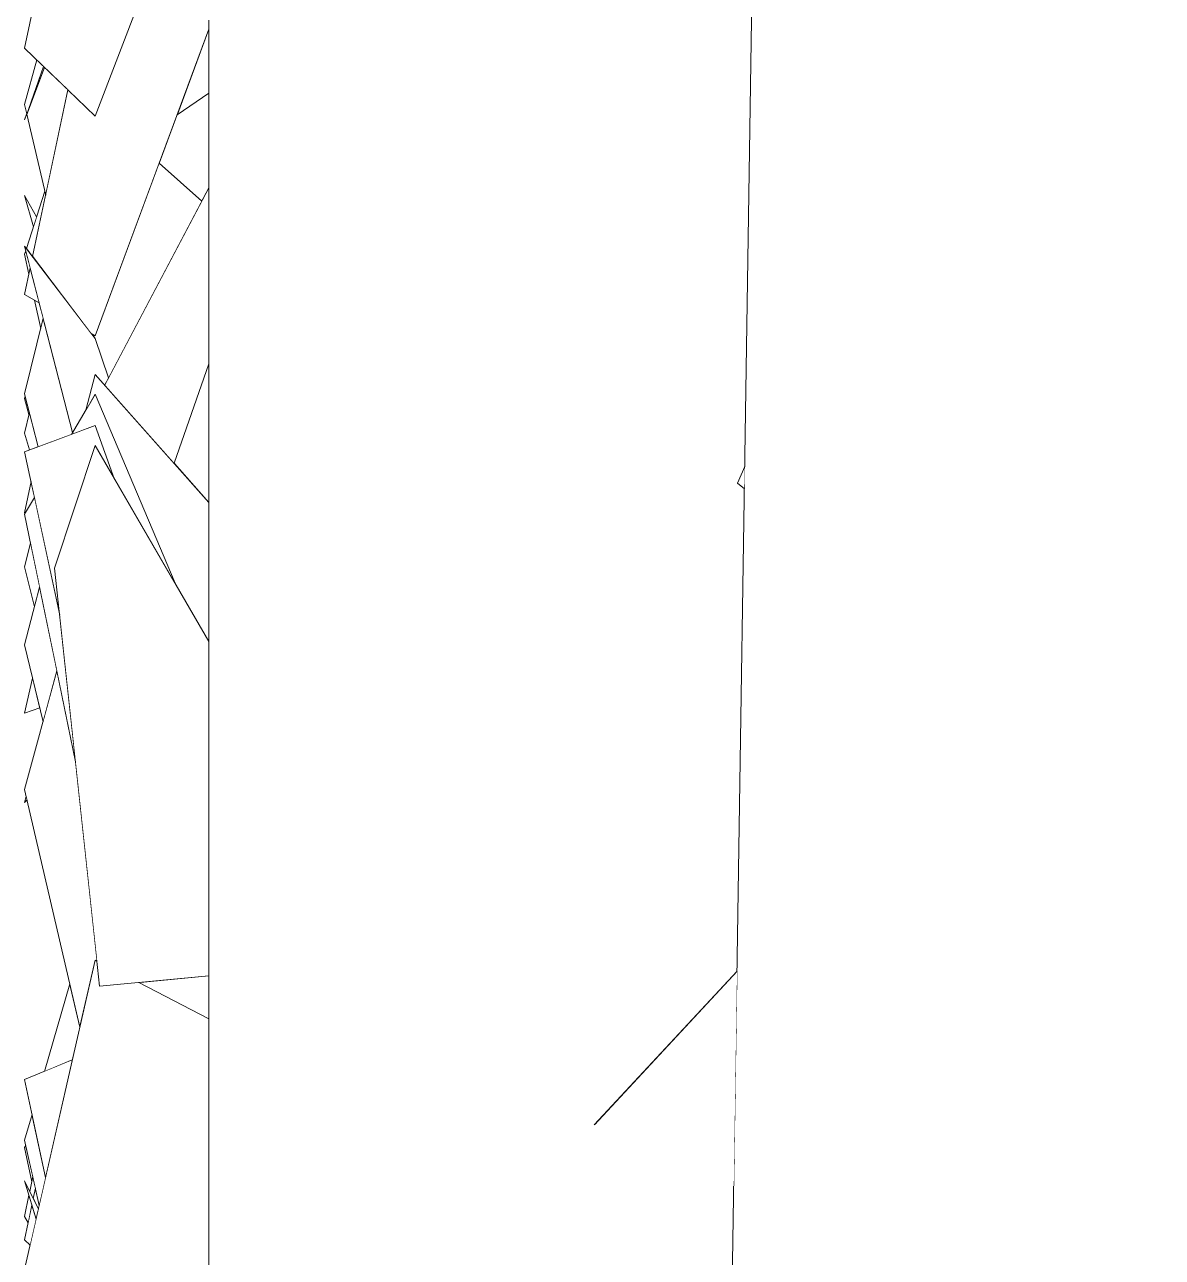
# Model space of a CAD drawing. Header units: millimetres. Extents: x -9413 to 8527, y -300 to 11224.
# Drawn here: x -6362.7 to -6076.1, y 292.8 to 603.3 of the extents above; entities that cross this region are included whole.
import ezdxf

# ---------------------------------------------------------------- set-up
doc = ezdxf.new("R2010")
doc.units = ezdxf.units.MM
doc.header["$MEASUREMENT"] = 0
doc.linetypes.add('Wipeout_Contour', pattern=[1000, 0, -1000])
doc.layers.add('Interior - Furniture', color=7, linetype='Continuous')
doc.layers.add('Interior - Furniture _Pen_No__24', color=7, linetype='Continuous', lineweight=20, true_color=0x029e21)
doc.layers.add('Interior - Furniture _Pen_No__4', color=7, linetype='Continuous', lineweight=20, true_color=0x029e21)

# ---------------------------------------------------------------- blocks, each defined once
blk = doc.blocks.new('Section Elem_40_6')
at = {"color": 254, "linetype": 'Wipeout_Contour', "lineweight": 0, "ltscale": 24807.082739}
blk.add_wipeout([(-6187.29, 100), (-6183.33, 100), (-6157.55, 778.26), (-6176.46, 805.91)], dxfattribs=at).dxf.layer = 'Interior - Furniture'
at = {"color": 254, "linetype": 'Wipeout_Contour', "lineweight": 0, "ltscale": 37150.368574}
blk.add_wipeout([(-6183.33, 100), (-6164.03, 100), (-6148.57, 746.32), (-6150.5, 771.8), (-6152.99, 771.6), (-6157.55, 778.26)], dxfattribs=at).dxf.layer = 'Interior - Furniture'
at = {"layer": 'Interior - Furniture _Pen_No__4', "linetype": 'Continuous'}
blk.add_line((-6187.29, 100), (-6176.46, 805.91), dxfattribs=at)
at = {"color": 254, "linetype": 'Wipeout_Contour', "lineweight": 0, "ltscale": 43152.268674}
blk.add_wipeout([(-6164.03, 100), (-6148.91, 100), (-6076.55, 733.3), (-6131.71, 703.33), (-6137.44, 607.1), (-6145.23, 702), (-6148.57, 746.32)], dxfattribs=at).dxf.layer = 'Interior - Furniture'
at = {"color": 254, "linetype": 'Wipeout_Contour', "lineweight": 0, "ltscale": 72831.897087}
blk.add_wipeout([(-6076.55, 733.3), (-6148.91, 100), (-6001.32, 100), (-5998.85, 499.76), (-6073.71, 455.47), (-5998.66, 531.24), (-5996.46, 888.27), (-6000.37, 826.53), (-6000.39, 826.51), (-6000.48, 826.54), (-6047.63, 905.4), (-6026.6, 766.42)], dxfattribs=at).dxf.layer = 'Interior - Furniture'
blk = doc.blocks.new('Section Elem_41_6')
at = {"color": 254, "linetype": 'Wipeout_Contour', "lineweight": 0, "ltscale": 18604.036623}
blk.add_wipeout([(-6183.11, 487.8), (-6181.36, 486.38), (-6181.27, 491.97)], dxfattribs=at).dxf.layer = 'Interior - Furniture'
at = {"color": 254, "linetype": 'Wipeout_Contour', "lineweight": 0, "ltscale": 18613.976343}
blk.add_wipeout([(-6219.13, 326.28), (-6184.05, 310.74), (-6183.22, 364.84)], dxfattribs=at).dxf.layer = 'Interior - Furniture'
at = {"layer": 'Interior - Furniture _Pen_No__4', "linetype": 'Continuous'}
for p, q in [((-6181.27, 491.97), (-6183.11, 487.8)), ((-6183.11, 487.8), (-6181.36, 486.38)), ((-6183.22, 364.84), (-6219.19, 326.21))]:
    blk.add_line(p, q, dxfattribs=at)
blk = doc.blocks.new('Section Elem_42_6')
at = {"color": 254, "linetype": 'Wipeout_Contour', "lineweight": 0, "ltscale": 19150.644609}
blk.add_wipeout([(-6362.68, 535.34), (-6359, 533.18), (-6361.26, 542)], dxfattribs=at).dxf.layer = 'Interior - Furniture'
at = {"color": 254, "linetype": 'Wipeout_Contour', "lineweight": 0, "ltscale": 25529.121892}
blk.add_wipeout([(-6362.68, 509.13), (-6361.61, 505.06), (-6361.49, 505.6), (-6362.53, 509.74)], dxfattribs=at).dxf.layer = 'Interior - Furniture'
at = {"color": 254, "linetype": 'Wipeout_Contour', "lineweight": 0, "ltscale": 25519.480423}
blk.add_wipeout([(-6362.68, 480.3), (-6362.59, 480.13), (-6360.2, 484.19), (-6361.06, 488.17)], dxfattribs=at).dxf.layer = 'Interior - Furniture'
at = {"color": 254, "linetype": 'Wipeout_Contour', "lineweight": 0, "ltscale": 25510.732099}
blk.add_wipeout([(-6362.68, 466.73), (-6360.19, 456.63), (-6358.9, 461.58), (-6361.18, 472.69)], dxfattribs=at).dxf.layer = 'Interior - Furniture'
at = {"color": 254, "linetype": 'Wipeout_Contour', "lineweight": 0, "ltscale": 19126.437487}
blk.add_wipeout([(-6362.68, 429.84), (-6358.88, 431.16), (-6360.67, 438.67)], dxfattribs=at).dxf.layer = 'Interior - Furniture'
at = {"color": 254, "linetype": 'Wipeout_Contour', "lineweight": 0, "ltscale": 19126.408563}
blk.add_wipeout([(-6362.68, 407.32), (-6362.07, 408.03), (-6362.28, 408.9)], dxfattribs=at).dxf.layer = 'Interior - Furniture'
at = {"color": 254, "linetype": 'Wipeout_Contour', "lineweight": 0, "ltscale": 25478.080039}
blk.add_wipeout([(-6362.68, 320.47), (-6360.89, 311.79), (-6360.62, 313.13), (-6362.38, 320.97)], dxfattribs=at).dxf.layer = 'Interior - Furniture'
at = {"color": 254, "linetype": 'Wipeout_Contour', "lineweight": 0, "ltscale": 50916.722885}
blk.add_wipeout([(-6351.77, 586.81), (-6360.66, 544.85), (-6345.92, 525.49), (-6344.95, 524.91), (-6316.27, 602.1), (-6316.27, 604.43), (-6327.34, 625.95), (-6344.95, 580.22)], dxfattribs=at).dxf.layer = 'Interior - Furniture'
at = {"color": 254, "linetype": 'Wipeout_Contour', "lineweight": 0, "ltscale": 19104.139571}
blk.add_wipeout([(-6359.21, 304.93), (-6362.68, 312.09), (-6359.79, 302.39)], dxfattribs=at).dxf.layer = 'Interior - Furniture'
at = {"color": 254, "linetype": 'Wipeout_Contour', "lineweight": 0, "ltscale": 19160.217751}
blk.add_wipeout([(-6362.68, 579.27), (-6357.68, 592.51), (-6357.93, 592.76)], dxfattribs=at).dxf.layer = 'Interior - Furniture'
at = {"color": 254, "linetype": 'Wipeout_Contour', "lineweight": 0, "ltscale": 31733.200213}
blk.add_wipeout([(-6324.26, 580.59), (-6328.81, 568.36), (-6318.06, 558.81), (-6316.27, 562.2), (-6316.27, 585.99)], dxfattribs=at).dxf.layer = 'Interior - Furniture'
at = {"color": 254, "linetype": 'Wipeout_Contour', "lineweight": 0, "ltscale": 25540.613418}
blk.add_wipeout([(-6362.38, 546.34), (-6362.68, 545.42), (-6361.6, 540.43), (-6361.26, 542)], dxfattribs=at).dxf.layer = 'Interior - Furniture'
at = {"color": 254, "linetype": 'Wipeout_Contour', "lineweight": 0, "ltscale": 31882.71503}
blk.add_wipeout([(-6362.68, 510.31), (-6359.31, 496.95), (-6350.87, 500.08), (-6350.61, 500.53), (-6358.01, 529.35)], dxfattribs=at).dxf.layer = 'Interior - Furniture'
at = {"color": 254, "linetype": 'Wipeout_Contour', "lineweight": 0, "ltscale": 19096.570556}
blk.add_wipeout([(-6362.68, 337.57), (-6357.4, 312.91), (-6350.67, 342.53)], dxfattribs=at).dxf.layer = 'Interior - Furniture'
at = {"color": 254, "linetype": 'Wipeout_Contour', "lineweight": 0, "ltscale": 19039.634285}
blk.add_wipeout([(-6324.26, 580.59), (-6316.27, 585.99), (-6316.27, 602.1)], dxfattribs=at).dxf.layer = 'Interior - Furniture'
at = {"color": 254, "linetype": 'Wipeout_Contour', "lineweight": 0, "ltscale": 25550.548414}
blk.add_wipeout([(-6359.63, 594.4), (-6362.68, 583.14), (-6362.13, 580.81), (-6357.93, 592.76)], dxfattribs=at).dxf.layer = 'Interior - Furniture'
at = {"color": 254, "linetype": 'Wipeout_Contour', "lineweight": 0, "ltscale": 38158.999449}
blk.add_wipeout([(-6344.95, 524.91), (-6345.92, 525.49), (-6344.95, 524.21), (-6341.54, 514.29), (-6318.06, 558.81), (-6328.81, 568.36)], dxfattribs=at).dxf.layer = 'Interior - Furniture'
at = {"color": 254, "linetype": 'Wipeout_Contour', "lineweight": 0, "ltscale": 25524.568185}
blk.add_wipeout([(-6359, 533.18), (-6360.18, 533.87), (-6358.64, 526.78), (-6358.01, 529.35)], dxfattribs=at).dxf.layer = 'Interior - Furniture'
at = {"color": 254, "linetype": 'Wipeout_Contour', "lineweight": 0, "ltscale": 25523.039809}
blk.add_wipeout([(-6362.68, 500.38), (-6361.49, 496.15), (-6359.31, 496.95), (-6361.49, 505.6)], dxfattribs=at).dxf.layer = 'Interior - Furniture'
at = {"color": 254, "linetype": 'Wipeout_Contour', "lineweight": 0, "ltscale": 31806.768978}
blk.add_wipeout([(-6357.67, 339.64), (-6350.67, 342.53), (-6349.77, 346.45), (-6348.78, 350.81), (-6351.3, 361.67)], dxfattribs=at).dxf.layer = 'Interior - Furniture'
at = {"color": 254, "linetype": 'Wipeout_Contour', "lineweight": 0, "ltscale": 25471.619269}
blk.add_wipeout([(-6360.8, 328.8), (-6362.68, 322.29), (-6358.99, 305.89), (-6357.4, 312.91)], dxfattribs=at).dxf.layer = 'Interior - Furniture'
at = {"color": 254, "linetype": 'Wipeout_Contour', "lineweight": 0, "ltscale": 25534.57466}
blk.add_wipeout([(-6357.68, 592.51), (-6362.12, 580.75), (-6357.38, 560.35), (-6351.77, 586.81)], dxfattribs=at).dxf.layer = 'Interior - Furniture'
at = {"color": 254, "linetype": 'Wipeout_Contour', "lineweight": 0, "ltscale": 19016.859563}
blk.add_wipeout([(-6325.04, 492.79), (-6316.27, 482.94), (-6316.27, 517.8)], dxfattribs=at).dxf.layer = 'Interior - Furniture'
at = {"color": 254, "linetype": 'Wipeout_Contour', "lineweight": 0, "ltscale": 25472.836389}
blk.add_wipeout([(-6361.38, 309.42), (-6360.51, 307.61), (-6359.96, 310.21), (-6360.62, 313.13)], dxfattribs=at).dxf.layer = 'Interior - Furniture'
at = {"color": 254, "linetype": 'Wipeout_Contour', "lineweight": 0, "ltscale": 31850.930788}
blk.add_wipeout([(-6344.95, 580.22), (-6316.27, 654.7), (-6316.27, 717.88), (-6344.95, 682.41), (-6362.68, 597.34)], dxfattribs=at).dxf.layer = 'Interior - Furniture'
at = {"color": 254, "linetype": 'Wipeout_Contour', "lineweight": 0, "ltscale": 31743.226746}
blk.add_wipeout([(-6316.27, 562.2), (-6342.52, 512.42), (-6336.63, 505.81), (-6325.04, 492.79), (-6316.27, 517.8)], dxfattribs=at).dxf.layer = 'Interior - Furniture'
at = {"color": 254, "linetype": 'Wipeout_Contour', "lineweight": 0, "ltscale": 25534.254702}
blk.add_wipeout([(-6362.21, 546.88), (-6360.66, 544.85), (-6357.38, 560.35), (-6357.6, 561.3)], dxfattribs=at).dxf.layer = 'Interior - Furniture'
at = {"color": 254, "linetype": 'Wipeout_Contour', "lineweight": 0, "ltscale": 25476.161676}
blk.add_wipeout([(-6362.68, 303.11), (-6361.79, 301.46), (-6360.85, 305.96), (-6361.59, 308.42)], dxfattribs=at).dxf.layer = 'Interior - Furniture'
at = {"layer": 'Interior - Furniture _Pen_No__4', "linetype": 'Continuous'}
for p, q in [((-6344.95, 682.41), (-6362.68, 597.34)), ((-6344.95, 580.22), (-6316.27, 654.7)), ((-6316.27, 602.1), (-6316.27, 604.43)), ((-6316.27, 585.99), (-6316.27, 602.1)), ((-6362.68, 597.34), (-6344.95, 580.22)), ((-6359.63, 594.4), (-6362.68, 583.14)), ((-6357.93, 592.76), (-6362.68, 579.27)), ((-6362.68, 579.27), (-6357.68, 592.51)), ((-6316.27, 585.99), (-6324.26, 580.59)), ((-6316.27, 562.2), (-6316.27, 585.99)), ((-6362.68, 583.14), (-6362.13, 580.81)), ((-6318.06, 558.81), (-6328.81, 568.36)), ((-6316.27, 517.8), (-6316.27, 562.2))]:
    blk.add_line(p, q, dxfattribs=at)
at = {"color": 254, "linetype": 'Wipeout_Contour', "lineweight": 0, "ltscale": 19155.732902}
blk.add_wipeout([(-6362.68, 560.2), (-6360.47, 552.31), (-6359.67, 554.83)], dxfattribs=at).dxf.layer = 'Interior - Furniture'
at = {"color": 254, "linetype": 'Wipeout_Contour', "lineweight": 0, "ltscale": 31749.601175}
blk.add_wipeout([(-6344.95, 497.23), (-6355.12, 466.39), (-6343.79, 361.06), (-6316.27, 363.68), (-6316.27, 447.94)], dxfattribs=at).dxf.layer = 'Interior - Furniture'
at = {"color": 254, "linetype": 'Wipeout_Contour', "lineweight": 0, "ltscale": 25468.531994}
blk.add_wipeout([(-6360.51, 307.61), (-6359.21, 304.93), (-6358.99, 305.89), (-6359.96, 310.21)], dxfattribs=at).dxf.layer = 'Interior - Furniture'
at = {"layer": 'Interior - Furniture _Pen_No__4', "linetype": 'Continuous'}
for p, q in [((-6362.12, 580.75), (-6357.38, 560.35)), ((-6359.67, 554.83), (-6362.68, 560.2)), ((-6362.68, 560.2), (-6360.47, 552.31))]:
    blk.add_line(p, q, dxfattribs=at)
at = {"color": 254, "linetype": 'Wipeout_Contour', "lineweight": 0, "ltscale": 25492.959453}
blk.add_wipeout([(-6360.2, 484.19), (-6362.68, 479.97), (-6349.87, 417.6), (-6353.85, 454.58)], dxfattribs=at).dxf.layer = 'Interior - Furniture'
at = {"color": 254, "linetype": 'Wipeout_Contour', "lineweight": 0, "ltscale": 25335.165575}
blk.add_wipeout([(-6333.95, 362), (-6316.27, 352.89), (-6316.27, 363.68), (-6327.21, 362.64)], dxfattribs=at).dxf.layer = 'Interior - Furniture'
at = {"color": 254, "linetype": 'Wipeout_Contour', "lineweight": 0, "ltscale": 25473.048563}
blk.add_wipeout([(-6360.85, 305.96), (-6362.68, 297.21), (-6361.27, 295.9), (-6359.79, 302.39)], dxfattribs=at).dxf.layer = 'Interior - Furniture'
at = {"color": 254, "linetype": 'Wipeout_Contour', "lineweight": 0, "ltscale": 31800.691758}
blk.add_wipeout([(-6344.95, 510.16), (-6350.87, 500.08), (-6344.95, 502.27), (-6340.01, 488.74), (-6324.8, 462.6)], dxfattribs=at).dxf.layer = 'Interior - Furniture'
at = {"color": 254, "linetype": 'Wipeout_Contour', "lineweight": 0, "ltscale": 38179.37647}
blk.add_wipeout([(-6362.68, 410.62), (-6348.78, 350.81), (-6344.95, 367.67), (-6344.48, 367.42), (-6349.87, 417.6), (-6354.58, 440.52)], dxfattribs=at).dxf.layer = 'Interior - Furniture'
at = {"layer": 'Interior - Furniture _Pen_No__4', "linetype": 'Continuous'}
for p, q in [((-6362.28, 408.9), (-6362.68, 407.32)), ((-6362.68, 407.32), (-6362.07, 408.03))]:
    blk.add_line(p, q, dxfattribs=at)
at = {"color": 254, "linetype": 'Wipeout_Contour', "lineweight": 0, "ltscale": 44572.98105}
blk.add_wipeout([(-6362.68, 495.71), (-6353.85, 454.58), (-6355.12, 466.39), (-6344.95, 497.23), (-6340.95, 490.36), (-6340.01, 488.74), (-6344.95, 502.27)], dxfattribs=at).dxf.layer = 'Interior - Furniture'
at = {"color": 254, "linetype": 'Wipeout_Contour', "lineweight": 0, "ltscale": 50775.573782}
blk.add_wipeout([(-6362.68, 289.7), (-6344.95, 226.71), (-6316.27, 265.74), (-6316.27, 352.89), (-6333.95, 362), (-6343.79, 361.06), (-6344.48, 367.42), (-6344.95, 367.67)], dxfattribs=at).dxf.layer = 'Interior - Furniture'
at = {"layer": 'Interior - Furniture _Pen_No__4', "linetype": 'Continuous'}
for p, q in [((-6361.06, 488.17), (-6362.68, 480.3)), ((-6360.2, 484.19), (-6362.68, 479.97)), ((-6362.68, 480.3), (-6362.59, 480.13)), ((-6361.18, 472.69), (-6362.68, 466.73)), ((-6362.68, 410.62), (-6348.78, 350.81)), ((-6344.95, 367.67), (-6362.68, 289.7)), ((-6344.48, 367.42), (-6344.95, 367.67)), ((-6343.79, 361.06), (-6316.27, 363.68)), ((-6316.27, 352.89), (-6316.27, 363.68)), ((-6351.3, 361.67), (-6357.67, 339.64)), ((-6316.27, 352.89), (-6333.95, 362)), ((-6316.27, 265.74), (-6316.27, 352.89)), ((-6350.67, 342.53), (-6362.68, 337.57)), ((-6362.68, 337.57), (-6357.4, 312.91)), ((-6360.8, 328.8), (-6362.68, 322.29)), ((-6362.68, 322.29), (-6358.99, 305.89)), ((-6362.38, 320.97), (-6362.68, 320.47)), ((-6362.68, 320.47), (-6360.89, 311.79)), ((-6359.21, 304.93), (-6362.68, 312.09)), ((-6362.68, 312.09), (-6359.79, 302.39)), ((-6360.62, 313.13), (-6361.38, 309.42)), ((-6361.59, 308.42), (-6362.68, 303.11)), ((-6359.96, 310.21), (-6360.51, 307.61)), ((-6360.85, 305.96), (-6362.68, 297.21)), ((-6362.68, 303.11), (-6361.79, 301.46)), ((-6362.68, 297.21), (-6361.27, 295.9))]:
    blk.add_line(p, q, dxfattribs=at)
at = {"color": 254, "linetype": 'Wipeout_Contour', "lineweight": 0, "ltscale": 38107.153809}
blk.add_wipeout([(-6344.95, 515.15), (-6347.29, 506.18), (-6344.95, 510.16), (-6324.8, 462.6), (-6316.27, 447.94), (-6316.27, 482.94)], dxfattribs=at).dxf.layer = 'Interior - Furniture'
at = {"color": 254, "linetype": 'Wipeout_Contour', "lineweight": 0, "ltscale": 25496.279744}
blk.add_wipeout([(-6358.9, 461.58), (-6362.68, 447.08), (-6358.05, 427.7), (-6354.58, 440.52)], dxfattribs=at).dxf.layer = 'Interior - Furniture'
at = {"layer": 'Interior - Furniture _Pen_No__24', "linetype": 'Continuous'}
blk.add_line((-6343.79, 361.06), (-6355.12, 466.39), dxfattribs=at)
at = {"layer": 'Interior - Furniture _Pen_No__4', "linetype": 'Continuous'}
for p, q in [((-6325.04, 492.79), (-6316.27, 517.8)), ((-6316.27, 482.94), (-6316.27, 517.8)), ((-6344.95, 497.23), (-6355.12, 466.39)), ((-6316.27, 447.94), (-6344.95, 497.23)), ((-6362.68, 495.71), (-6353.85, 454.58)), ((-6316.27, 447.94), (-6316.27, 482.94)), ((-6362.68, 479.97), (-6349.87, 417.6)), ((-6362.68, 466.73), (-6360.19, 456.63)), ((-6358.9, 461.58), (-6362.68, 447.08)), ((-6362.68, 447.08), (-6358.05, 427.7)), ((-6316.27, 363.68), (-6316.27, 447.94)), ((-6354.58, 440.52), (-6362.68, 410.62)), ((-6360.67, 438.67), (-6362.68, 429.84)), ((-6362.68, 429.84), (-6358.88, 431.16))]:
    blk.add_line(p, q, dxfattribs=at)
at = {"color": 254, "linetype": 'Wipeout_Contour', "lineweight": 0, "ltscale": 44583.215008}
blk.add_wipeout([(-6344.95, 524.21), (-6362.68, 547.49), (-6350.61, 500.53), (-6347.29, 506.18), (-6344.95, 515.15), (-6342.52, 512.42), (-6341.54, 514.29)], dxfattribs=at).dxf.layer = 'Interior - Furniture'
at = {"layer": 'Interior - Furniture _Pen_No__4', "linetype": 'Continuous'}
for p, q in [((-6344.95, 524.91), (-6316.27, 602.1)), ((-6351.77, 586.81), (-6360.66, 544.85)), ((-6316.27, 562.2), (-6342.52, 512.42)), ((-6357.6, 561.3), (-6362.21, 546.88)), ((-6344.95, 524.21), (-6362.68, 547.49)), ((-6362.68, 547.49), (-6350.61, 500.53)), ((-6362.38, 546.34), (-6362.68, 545.42)), ((-6362.68, 545.42), (-6361.6, 540.43)), ((-6361.26, 542), (-6362.68, 535.34)), ((-6362.68, 535.34), (-6359, 533.18)), ((-6360.18, 533.87), (-6358.64, 526.78)), ((-6358.01, 529.35), (-6362.68, 510.31)), ((-6345.92, 525.49), (-6344.95, 524.91)), ((-6341.54, 514.29), (-6344.95, 524.21)), ((-6344.95, 515.15), (-6347.29, 506.18)), ((-6316.27, 482.94), (-6344.95, 515.15)), ((-6362.68, 510.31), (-6359.31, 496.95)), ((-6362.53, 509.74), (-6362.68, 509.13)), ((-6344.95, 510.16), (-6350.87, 500.08)), ((-6324.8, 462.6), (-6344.95, 510.16)), ((-6362.68, 509.13), (-6361.61, 505.06)), ((-6361.49, 505.6), (-6362.68, 500.38)), ((-6344.95, 502.27), (-6362.68, 495.71)), ((-6362.68, 500.38), (-6361.49, 496.15)), ((-6340.01, 488.74), (-6344.95, 502.27))]:
    blk.add_line(p, q, dxfattribs=at)

msp = doc.modelspace()

# ---------------------------------------------------------------- block references
at = {"layer": 'Interior - Furniture'}
msp.add_blockref('Section Elem_40_6', (0, 0), dxfattribs=at)

# ---------------------------------------------------------------- next in the draw order: block references
msp.add_blockref('Section Elem_41_6', (0, 0), dxfattribs=at)

# ---------------------------------------------------------------- next in the draw order: block references
msp.add_blockref('Section Elem_42_6', (0, 0), dxfattribs=at)

doc.saveas('drawing.dxf')
